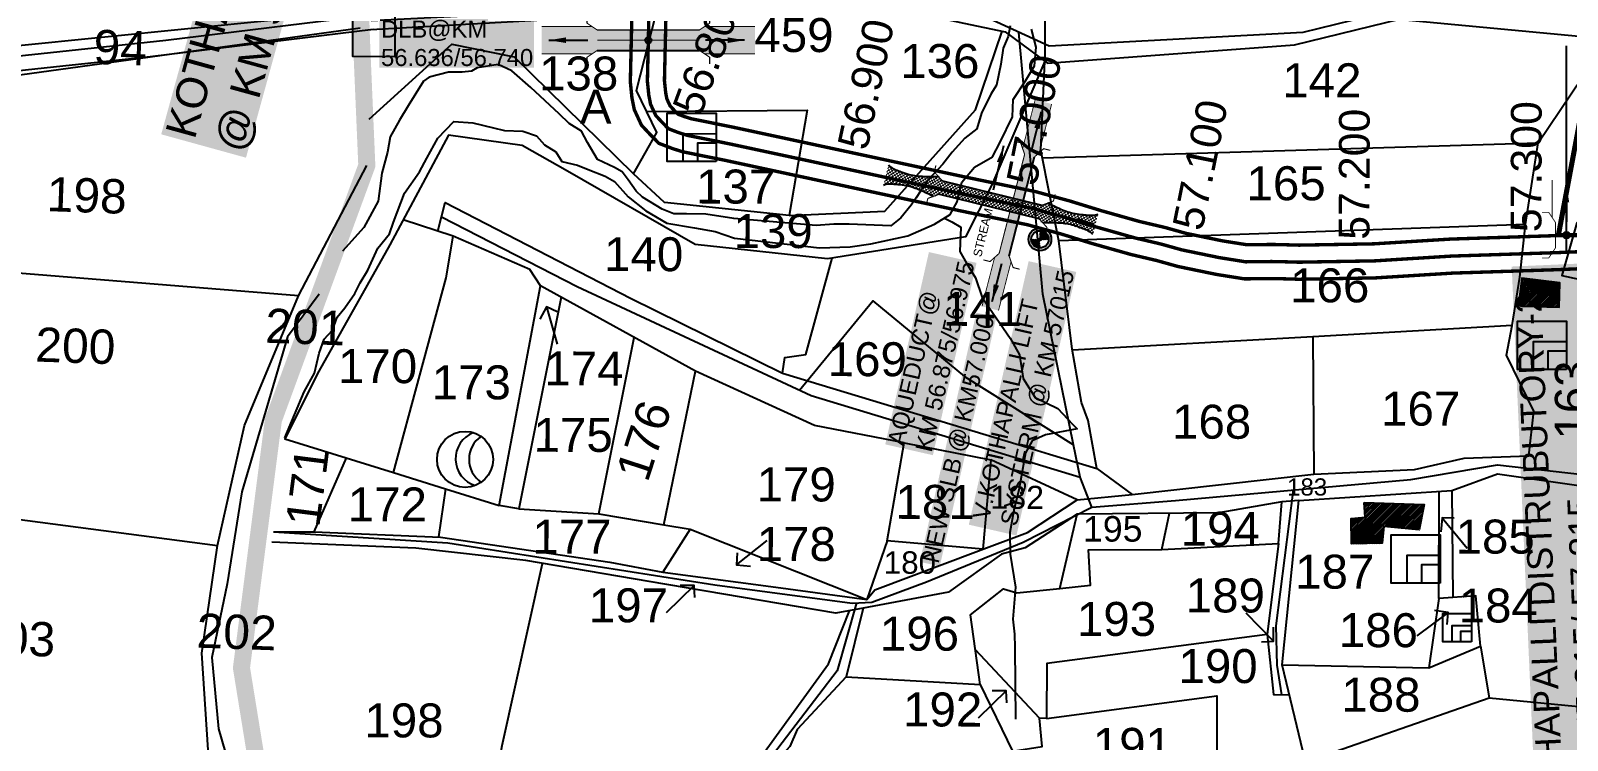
# Model space of a CAD drawing. Header units: inches. Extents: x 206739 to 240559, y 1587423 to 1599564.
# Drawn here: x 214031 to 214933, y 1589840 to 1590256 of the extents above; entities that cross this region are included whole.
import ezdxf
from ezdxf.enums import TextEntityAlignment as Align

# ---------------------------------------------------------------- set-up
doc = ezdxf.new("R2010")
doc.units = ezdxf.units.IN
doc.header["$MEASUREMENT"] = 0
for name, pattern in [('ACAD_ISO02W100', [15, 12, -3]), ('DASHED2', [0.375, 0.25, -0.125]), ('HIDDEN2', [0.1875, 0.125, -0.0625])]:
    doc.linetypes.add(name, pattern=pattern)
for name, color, linetype in [('BOUNDRY STONES', 240, 'Continuous'), ('CANAL1', 7, 'Continuous'), ('CSMark', 72, 'Continuous'), ('PLOT', 7, 'Continuous'), ('PLOT NO', 7, 'Continuous'), ('PLOTS', 7, 'Continuous'), ('PLOTS NO', 7, 'Continuous'), ('ROADS', 1, 'Continuous'), ('STREAM', 4, 'Continuous'), ('STREAMS', 4, 'Continuous'), ('STRUCTURE', 5, 'Continuous'), ('text1', 7, 'Continuous'), ('text2', 7, 'Continuous'), ('VILLAGE', 7, 'Continuous'), ('VILLAGE BOUNDRY', 5, 'Continuous'), ('wells', 7, 'Continuous')]:
    doc.layers.add(name, color=color, linetype=linetype)
doc.styles.get("Standard").update_dxf_attribs({"font": 'arial.ttf'})
doc.dimstyles.get("Standard").update_dxf_attribs({"dimtxt": 0.18, "dimasz": 0.18, "dimexe": 0.18, "dimexo": 0.0625, "dimgap": 0.09, "dimtad": 0, "dimtih": 1, "dimtoh": 1, "dimdec": 4, "dimzin": 0, "dimdsep": 46, "dimtxsty": 'Standard', "dimcen": 0.09, "dimadec": 0, "dimazin": 0, "dimtfac": 1, "dimtdec": 4, "dimtofl": 0, "dimtmove": 0, "dimatfit": 3, "dimfxl": 1, "dimtolj": 1, "dimtzin": 0, "dimarcsym": 0})
pattern_1 = [(44.9113504, (200848.9613, 1586077.4245), (-0.660761946, 0.662809814), [])]

# ---------------------------------------------------------------- blocks, each defined once
blk = doc.blocks.new('gfgfdgfdgdfg')
at = {"layer": 'PLOTS NO', "color": 0}
for points in [[(19741.3, 7371.2), (19732, 7370.5), (19732.1, 7359.5)], [(19732, 7370.5), (19753.7, 7348.9)]]:
    blk.add_lwpolyline(points, dxfattribs=at)
blk = doc.blocks.new('PUMP')
at = {"layer": 'text2', "linetype": 'Continuous'}
h = blk.add_hatch(color=5, dxfattribs=at)
h.dxf.hatch_style = 1
edge = h.paths.add_edge_path(flags=17)
edge.add_arc((0, 0), 10.1, 0, 360)
edge = h.paths.add_edge_path()
edge.add_arc((0, 0), 13.4, 0, 360)
h = blk.add_hatch(dxfattribs=at)
h.set_pattern_fill('ANSI37', color=1, scale=10)
h.set_pattern_definition([(45, (-205292.2248, -1596949.1993), (-0.8838834765, 0.8838834765), []), (135, (-205292.2248, -1596949.1993), (-0.8838834765, -0.8838834765), [])])
h.paths.add_polyline_path([(0, 10.1), (0, 0), (10.1, 0, 0.414214)])
h.paths.add_polyline_path([(0, 0), (-10.1, 0, 0.414214), (0, -10.1)])
at = {"layer": 'text2', "color": 5, "linetype": 'Continuous'}
for radius in [13.4, 10.1]:
    blk.add_circle((0, 0), radius, dxfattribs=at)
at = {"layer": 'text2', "linetype": 'Continuous'}
blk.add_circle((0, 0), 1.3, dxfattribs=at)
blk = doc.blocks.new('AQUEDUCT')
at = {"layer": 'STRUCTURE'}
h = blk.add_hatch(dxfattribs=at)
h.set_pattern_fill('DASH', color=256, scale=8, angle=-90, style=0)
h.set_pattern_definition([(270, (-1706662.7411, 769762.6106), (1, -1), [1, -1])])
edge = h.paths.add_edge_path()
edge.add_spline(control_points=[(6.52, -63.09), (6.21, -62.64), (5.22, -61.19), (4.64, -58.3), (4.1, -54.41), (3.28, -48.8), (4.1, -41.39), (5.37, -35.78), (6, -33)], knot_values=[0, 0, 0, 0, 1.613557, 5.24513, 8.624976, 13.470124, 22.190216, 30.746377, 30.746377, 30.746377, 30.746377], degree=3, periodic=0)
edge.add_line((6, -33), (4, -30))
edge.add_line((4, -30), (4, 30))
edge.add_line((4, 30), (6, 33))
edge.add_spline(control_points=[(6, 33), (5.29, 35.76), (3.86, 41.33), (2.83, 48.71), (3.49, 54.35), (3.92, 58.25), (4.42, 61.16), (5.37, 62.64), (5.66, 63.09)], knot_values=[0, 0, 0, 0, 8.556161, 17.276253, 22.121402, 25.501247, 29.13282, 30.746377, 30.746377, 30.746377, 30.746377], degree=3, periodic=0)
edge.add_line((5.66, 63.09), (-6.52, 63.09))
edge.add_spline(control_points=[(-6.52, 63.09), (-6.21, 62.64), (-5.22, 61.19), (-4.64, 58.3), (-4.1, 54.41), (-3.28, 48.8), (-4.1, 41.39), (-5.37, 35.78), (-6, 33)], knot_values=[0, 0, 0, 0, 1.613557, 5.24513, 8.624976, 13.470124, 22.190216, 30.746377, 30.746377, 30.746377, 30.746377], degree=3, periodic=0)
edge.add_line((-6, 33), (-4, 30))
edge.add_line((-4, 30), (-4, -30))
edge.add_line((-4, -30), (-6, -33))
edge.add_spline(control_points=[(-6, -33), (-5.29, -35.76), (-3.86, -41.33), (-2.83, -48.71), (-3.49, -54.35), (-3.92, -58.25), (-4.42, -61.16), (-5.37, -62.64), (-5.66, -63.09)], knot_values=[0, 0, 0, 0, 8.556161, 17.276253, 22.121402, 25.501247, 29.13282, 30.746377, 30.746377, 30.746377, 30.746377], degree=3, periodic=0)
edge.add_line((-5.66, -63.09), (6.52, -63.09))
blk.add_circle((0, 0), 0.938)
at = {"layer": 'STRUCTURE', "const_width": 0.628}
for points in [[(-12, 36), (-8, 36), (-4, 30), (-4, -30), (-8, -36), (-12, -36)], [(12, 36), (8, 36), (4, 30), (4, -30), (8, -36), (12, -36)]]:
    blk.add_lwpolyline(points, dxfattribs=at)
at = {"layer": 'STRUCTURE', "color": 3}
for points in [[(-4, 30), (-4, -30)], [(-4, 30), (-4, -30)], [(4, 30), (4, -30)]]:
    blk.add_lwpolyline(points, dxfattribs=at)
at = {"layer": 'STRUCTURE'}
for points in [[(-6.52, 63.09), (-5.66, 61.72), (-4.66, 58.23), (-4.16, 54.89), (-3.61, 50.07), (-4.27, 41.38), (-6, 33)], [(5.66, 63.09), (4.85, 61.7), (3.95, 58.18), (3.54, 54.83), (3.13, 50), (4.03, 41.33), (6, 33)], [(-5.66, -63.09), (-4.85, -61.7), (-3.95, -58.18), (-3.54, -54.83), (-3.13, -50), (-4.03, -41.33), (-6, -33)], [(6.52, -63.09), (5.66, -61.72), (4.66, -58.23), (4.16, -54.89), (3.61, -50.07), (4.27, -41.38), (6, -33)]]:
    blk.add_spline(points, degree=3, dxfattribs=at)
at = {"layer": 'STRUCTURE', "color": 0}
blk.add_text('STREAM', height=5, dxfattribs=at).set_placement((-19.74, -0.14), align=Align.MIDDLE_CENTER)
for points in [[(32.5, 0.13), (5.82, 0)], [(0.41, -62.01), (0.1, -38.15)]]:
    blk.add_leader(points, dimstyle='Standard', override={"dimasz": 10, "dimgap": 0.09, "dimtad": 0}, dxfattribs=at)
blk = doc.blocks.new('SLB')
at = {"layer": 'STRUCTURE'}
h = blk.add_hatch(dxfattribs=at)
h.set_pattern_fill('DOTS', color=6, scale=20, angle=320.37225, style=0)
h.set_pattern_definition([(320.372247934, (-159.4327, -72.9564), (1.2786241598, 0.5641323054), [0, -1.25])])
h.paths.add_polyline_path([(769699.52, 1706871.07), (769699.52, 1706861.07), (769729.11, 1706861.07), (769732.11, 1706863.07), (769792.11, 1706863.07), (769795.11, 1706861.07), (769824.69, 1706861.07), (769824.69, 1706871.07), (769795.11, 1706871.07), (769792.11, 1706869.07), (769732.11, 1706869.07), (769729.11, 1706871.07)])
at = {"layer": 'STRUCTURE', "color": 6, "linetype": 'ACAD_ISO02W100', "ltscale": 0.5, "const_width": 0.5}
for points in [[(769699.52, 1706871.07), (769729.11, 1706871.07)], [(769795.11, 1706871.07), (769824.69, 1706871.07)], [(769699.52, 1706861.07), (769729.11, 1706861.07)], [(769795.11, 1706861.07), (769824.69, 1706861.07)]]:
    blk.add_lwpolyline(points, dxfattribs=at)
at = {"layer": 'STRUCTURE', "color": 6, "const_width": 0.628}
for points in [[(769726.11, 1706877.07), (769726.11, 1706873.07), (769732.11, 1706869.07), (769792.11, 1706869.07), (769798.11, 1706873.07), (769798.11, 1706877.07)], [(769726.11, 1706855.07), (769726.11, 1706859.07), (769732.11, 1706863.07), (769792.11, 1706863.07), (769798.11, 1706859.07), (769798.11, 1706855.07)]]:
    blk.add_lwpolyline(points, dxfattribs=at)
at = {"layer": 'STRUCTURE', "color": 6}
blk.add_lwpolyline([(769732.11, 1706863.07), (769792.11, 1706863.07)], dxfattribs=at)
blk.add_lwpolyline([(769732.11, 1706863.07), (769792.11, 1706863.07)], dxfattribs=at)
at = {"layer": 'STRUCTURE', "color": 0}
blk.add_circle((769762.11, 1706866.07), 1.24, dxfattribs=at)
for points in [[(769703.75, 1706866.05), (769726.66, 1706866.05)], [(769818.63, 1706865.84), (769795.72, 1706865.84)]]:
    blk.add_leader(points, dimstyle='Standard', override={"dimasz": 10, "dimgap": 0.09, "dimtad": 0}, dxfattribs=at)
blk = doc.blocks.new('OT')
at = {"layer": 'STRUCTURE', "color": 190}
for points, const_width in [([(769775.16, 1706601.82), (769775.16, 1706597.82), (769769.16, 1706593.82), (769761.77, 1706593.82), (769754.37, 1706593.82), (769748.37, 1706597.82), (769748.37, 1706601.82)], 0.5), ([(769751.37, 1706595.82), (769729.41, 1706595.82)], 0.5), ([(769761.77, 1706593.82), (769761.77, 1706581.02)], 2.5), ([(769748.37, 1706573.02), (769748.37, 1706577.02), (769754.37, 1706581.02), (769761.77, 1706581.02), (769761.77, 1706581.02), (769761.77, 1706581.02), (769769.16, 1706581.02), (769775.16, 1706577.02), (769775.16, 1706573.02)], 0.5), ([(769751.37, 1706579.02), (769729.41, 1706579.02)], 0.5)]:
    blk.add_lwpolyline(points, dxfattribs=dict(at, const_width=const_width))
at = {"layer": 'STRUCTURE', "color": 0}
blk.add_circle((769761.77, 1706587.42), 1.87, dxfattribs=at)
blk.add_leader([(769732.58, 1706587.42), (769753.84, 1706587.42)], dimstyle='Standard', override={"dimasz": 10, "dimgap": 0.09, "dimtad": 0}, dxfattribs=at)
blk = doc.blocks.new('DLB')
at = {"layer": 'STRUCTURE'}
h = blk.add_hatch(dxfattribs=at)
h.set_pattern_fill('DOTS', color=6, scale=20, angle=320.37224793, style=0)
h.paths.add_polyline_path([(769699.52, 1706950.03), (769699.52, 1706934.03), (769729.11, 1706934.03), (769732.11, 1706936.03), (769792.11, 1706936.03), (769795.11, 1706934.03), (769824.69, 1706934.03), (769824.69, 1706950.03), (769795.11, 1706950.03), (769792.11, 1706948.03), (769732.11, 1706948.03), (769729.11, 1706950.03)])
at = {"layer": 'STRUCTURE', "color": 6, "const_width": 0.628}
for points in [[(769726.11, 1706956.03), (769726.11, 1706952.03), (769732.11, 1706948.03), (769792.11, 1706948.03), (769798.11, 1706952.03), (769798.11, 1706956.03)], [(769732.11, 1706942.03), (769792.11, 1706942.03)], [(769726.11, 1706928.03), (769726.11, 1706932.03), (769732.11, 1706936.03), (769792.11, 1706936.03), (769798.11, 1706932.03), (769798.11, 1706928.03)]]:
    blk.add_lwpolyline(points, dxfattribs=at)
at = {"layer": 'STRUCTURE', "color": 6, "linetype": 'ACAD_ISO02W100', "ltscale": 0.5, "const_width": 0.5}
for points in [[(769699.52, 1706950.03), (769729.11, 1706950.03)], [(769795.11, 1706950.03), (769824.69, 1706950.03)], [(769699.52, 1706934.03), (769729.11, 1706934.03)], [(769795.11, 1706934.03), (769824.69, 1706934.03)]]:
    blk.add_lwpolyline(points, dxfattribs=at)
at = {"layer": 'STRUCTURE', "color": 6}
blk.add_lwpolyline([(769732.11, 1706936.03), (769792.11, 1706936.03)], dxfattribs=at)
blk.add_lwpolyline([(769732.11, 1706936.03), (769792.11, 1706936.03)], dxfattribs=at)
at = {"layer": 'STRUCTURE', "color": 0}
blk.add_circle((769762.11, 1706942.03), 1.8, dxfattribs=at)
for points in [[(769703.75, 1706942.03), (769726.66, 1706942.03)], [(769818.63, 1706942.03), (769795.72, 1706942.03)]]:
    blk.add_leader(points, dimstyle='Standard', override={"dimasz": 10, "dimgap": 0.09, "dimtad": 0}, dxfattribs=at)

msp = doc.modelspace()

# ---------------------------------------------------------------- hatches: boundary and pattern name
at = {"layer": 'VILLAGE'}
h = msp.add_hatch(dxfattribs=at)
h.set_pattern_fill('ANSI31', color=30, scale=7.487261, angle=-0.08864958)
h.set_pattern_definition(pattern_1)
h.paths.add_polyline_path([(214905.85013, 1590094.75055), (214927.82225, 1590094.2019), (214928.1781, 1590108.45294), (214905.92137, 1590111.23454), (214903.93823, 1590095.3666)])
h = msp.add_hatch(dxfattribs=at)
h.set_pattern_fill('ANSI31', color=30, scale=7.487261, angle=-0.08864958)
h.set_pattern_definition(pattern_1)
h.paths.add_polyline_path([(214813.34407, 1589979.65533), (214848.48752, 1589978.46792), (214845.56079, 1589963.55229), (214824.87533, 1589965.58523), (214823.89822, 1589955.64304), (214805.95041, 1589955.27654), (214805.64395, 1589970.28385), (214813.87195, 1589970.93793)])

# ---------------------------------------------------------------- linework, layer by layer
at = {"layer": 'BOUNDRY STONES'}
msp.add_lwpolyline([(214219.78913, 1590266.3421), (214244.4053, 1590266.30401), (214244.36643, 1590241.18639), (214219.75027, 1590241.22448)], close=True, dxfattribs=at)
at = {"layer": 'CANAL1', "color": 200, "linetype": 'ByBlock', "ltscale": 40, "const_width": 3, "elevation": 90.988}
msp.add_lwpolyline([(214927.15415, 1590135.6586), (214953.64634, 1590276.95029, 0.068563642), (214953.79172, 1590279.94946), (214943.02507, 1590401.31904), (214936.02824, 1590512.26877), (214930.78013, 1590564.74986, -0.178870237), (214935.83862, 1590584.20878), (215006.40825, 1590685.53954, -0.137603566), (215018.50027, 1590695.49883), (215080.81861, 1590722.99222), (215133.77938, 1590755.35713), (215154.72055, 1590772.49082), (215204.07028, 1590828.89051, -0.222192202), (215226.55021, 1590838.78647), (215394.53309, 1590834.99025), (215498.60251, 1590824.98358), (215648.77865, 1590819.26258)], format="xyb", dxfattribs=at)
at = {"layer": 'CANAL1', "color": 1, "ltscale": 4, "const_width": 2}
for points in [[(214383.63762, 1590272.0549), (214383.24752, 1590253.8518), (214382.60101, 1590226.38825), (214383.55019, 1590217.09212), (214384.90615, 1590210.16065), (214389.13004, 1590201.01858), (214393.74381, 1590196.06664), (214399.34056, 1590190.3532), (214407.66625, 1590187.16511), (214413.38737, 1590185.37305), (214438.42234, 1590180.31982), (214575.06691, 1590150.99049), (214615.81428, 1590142.53627), (214635.14146, 1590137.24337), (214653.07165, 1590131.71104), (214676.38445, 1590125.1279), (214691.3968, 1590121.601), (214703.95706, 1590118.08858), (214726.51271, 1590113.42893), (214743.02382, 1590110.80836), (214758.90103, 1590110.9823), (214763.24965, 1590110.92686), (214774.93518, 1590110.58644), (214819.85638, 1590111.37544), (214865.04937, 1590114.17715), (214926.4522, 1590116.19093), (214963.58215, 1590117.76141)], [(214403.64238, 1590272.0631), (214403.24248, 1590253.4022), (214402.62499, 1590227.17175), (214403.35381, 1590220.03388), (214404.07185, 1590216.36335), (214405.94396, 1590212.31142), (214408.20619, 1590209.88336), (214410.57144, 1590207.4688), (214414.23775, 1590206.06489), (214418.36863, 1590204.77095), (214442.49966, 1590199.90018), (214579.19709, 1590170.55951), (214620.49172, 1590161.99173), (214640.73254, 1590156.44863), (214658.73835, 1590150.89296), (214681.39155, 1590144.4961), (214696.3792, 1590140.975), (214708.67894, 1590137.53542), (214730.10529, 1590133.10907), (214744.49218, 1590130.82564), (214758.91897, 1590130.9837), (214763.66835, 1590130.92314), (214775.05082, 1590130.59156), (214819.06162, 1590131.36456), (214864.10263, 1590134.15685), (214925.7018, 1590136.17707), (214962.76185, 1590137.74459)]]:
    msp.add_lwpolyline(points, dxfattribs=at)
at = {"layer": 'CANAL1', "color": 1, "linetype": 'HIDDEN2', "ltscale": 50, "const_width": 2}
msp.add_lwpolyline([(214393.64, 1590272.059), (214393.245, 1590253.627), (214392.613, 1590226.78), (214393.452, 1590218.563), (214394.489, 1590213.262), (214397.537, 1590206.665), (214400.975, 1590202.975), (214404.956, 1590198.911), (214410.952, 1590196.615), (214415.878, 1590195.072), (214440.461, 1590190.11), (214577.132, 1590160.775), (214609.45398, 1590154.06886), (214618.153, 1590152.264), (214637.937, 1590146.846), (214655.905, 1590141.302), (214678.888, 1590134.812), (214693.888, 1590131.288), (214706.318, 1590127.812), (214728.309, 1590123.269), (214743.758, 1590120.817), (214758.91, 1590120.983), (214763.459, 1590120.925), (214774.993, 1590120.589), (214819.459, 1590121.37), (214864.576, 1590124.167), (214926.077, 1590126.184), (214963.172, 1590127.753)], dxfattribs=at)
at = {"layer": 'PLOT'}
for points in [[(214224.24582, 1590267.71065), (214021.61409, 1590247.34541), (213960.23481, 1590242.2595), (213804.4152, 1590221.46115), (213740.18062, 1590210.77721), (213605.29497, 1590240.89444), (213527.84159, 1590254.59732), (213250.20913, 1590305.63316), (213155.57638, 1590331.47079), (212963.46861, 1590354.17555)], [(213177.37976, 1590299.88334), (213210.75214, 1590296.18756), (213363.67448, 1590269.33007), (213593.24787, 1590222.50911), (213674.51149, 1590202.44882), (213724.79104, 1590187.29499), (213812.10358, 1590203.41954), (213977.28869, 1590224.01173), (214224.00301, 1590258.19129)], [(214153.65378, 1589612.20873), (214164.73778, 1589725.31357), (214136.29021, 1589813.42787), (214131.1523, 1589891.22242), (214140.39138, 1589954.29472), (214156.22451, 1590024.77737), (214187.80431, 1590100.79084), (214227.94309, 1590177.31873)], [(214187.80431, 1590100.79084), (213969.67579, 1590118.43645)], [(213946.78015, 1589979.74406), (214140.39138, 1589954.29472)]]:
    msp.add_lwpolyline(points, dxfattribs=at)
at = {"layer": 'PLOTS'}
for points in [[(214230.29818, 1590257.16152), (214404.2632, 1590266.8681), (214543.09899, 1590268.53698), (214578.29376, 1590260.94291), (214602.62915, 1590255.69199), (214627.50446, 1590237.41016), (214772.43161, 1590248.05927), (214879.65656, 1590274.51736), (214984.94637, 1590300.49795), (215084.61283, 1590327.43929), (215232.98276, 1590369.20257), (215342.02294, 1590399.89527), (215388.64381, 1590413.01814), (215488.04168, 1590443.67058), (215649.82109, 1590486.88511), (215687.42858, 1590494.17355), (215926.00832, 1590555.79996), (216086.24798, 1590600.96436), (216171.7513, 1590627.11167)], [(214229.29676, 1590204.58675), (214277.83326, 1590248.53876), (214314.43853, 1590241.03562), (214384.37255, 1590172.41948), (214398.24795, 1590196.65238), (214386.15137, 1590221.35093), (214397.84062, 1590266.50974), (214403.90259, 1590280.29234)], [(214625.79505, 1590262.32162), (214625.83652, 1590238.63599), (214594.87115, 1590165.99586), (214579.31392, 1590135.50346), (214498.29325, 1590122.53774), (214420.70278, 1590130.93278), (214345.65004, 1590173.92876), (214319.06731, 1590189.15739), (214275.85181, 1590195.04691), (214241.36116, 1590130.81201), (214199.80106, 1590056.54937), (214179.85246, 1590016.98818), (214243.66607, 1589997.10878), (214274.47241, 1590111.42798), (214278.66488, 1590135.92821), (214249.18424, 1590145.38162)], [(214475.91956, 1590147.99266), (214531.913, 1590150.45912), (214585.22715, 1590209.94877), (214600.79725, 1590256.08727)], [(214908.05843, 1590142.68366), (214915.33578, 1590190.69503), (214941.24325, 1590229.04632), (214939.32738, 1590253.02857), (214833.19446, 1590263.05269)], [(214471.91685, 1590055.54011), (214516.46597, 1590042.00984), (214610.79582, 1590013.36036), (214628.66618, 1590007.93285), (214656.31617, 1589999.53511), (214651.34152, 1590027.78932), (214647.32375, 1590038.32692), (214641.98918, 1590069.53608), (214634.01331, 1590133.09529), (214623.59631, 1590186.29392), (214625.83652, 1590238.63599)], [(214392.19966, 1590209.00166), (214486.44684, 1590209.88883), (214475.91956, 1590147.99266), (214402.69751, 1590155.55246), (214384.37255, 1590172.41948)], [(214624.4533, 1590181.91736), (214915.33578, 1590190.69503)], [(215078.78137, 1590168.28325), (215036.08196, 1590175.11548), (214991.48629, 1590166.61738), (214952.54175, 1590159.19615), (214938.20977, 1590143.76112), (214929.40677, 1590112.79563), (214985.46854, 1590100.6483), (214991.48629, 1590166.61738)], [(214269.59685, 1590138.83601), (214274.01717, 1590155.70555), (214382.65297, 1590099.54832), (214471.91685, 1590055.54011), (214473.26758, 1590064.62163), (214485.56733, 1590066.33915), (214501.11165, 1590122.98877)], [(214900.21778, 1590083.3741), (214904.66536, 1590111.84851), (214908.05843, 1590142.68366), (214634.01331, 1590133.09529)], [(214543.33006, 1590014.50043), (214490.78807, 1590024.73998), (214420.78507, 1590056.67494), (214329.92805, 1590106.76952), (214323.70706, 1590116.36696), (214278.66488, 1590135.92821)], [(214274.20467, 1589987.5953), (214305.58296, 1589977.82025), (214329.92805, 1590106.76952)], [(214341.92307, 1590100.15599), (214317.16275, 1589975.88562), (214305.58296, 1589977.82025)], [(214656.31617, 1589999.53511), (214677.06963, 1589984.26773), (214783.83339, 1589996.17865), (214842.92727, 1589998.96617), (214871.99025, 1590005.6006), (214909.91115, 1590007.04132), (214912.92111, 1590033.19234), (214896.76562, 1590065.98945), (214900.21778, 1590083.3741), (214783.27391, 1590076.82879), (214642.09329, 1590068.92695)], [(214317.16275, 1589975.88562), (214364.16724, 1589972.93662), (214384.94467, 1590076.43576)], [(214783.27391, 1590076.82879), (214783.83339, 1589996.17865)], [(214364.16724, 1589972.93662), (214402.33669, 1589966.51675), (214420.78507, 1590056.67494)], [(214533.43653, 1589957.0843), (214543.33006, 1590014.50043), (214594.16121, 1590004.59429)], [(214197.01903, 1589962.39638), (214215.98922, 1590005.73075)], [(214644.79028, 1589981.06152), (214594.16121, 1590004.59429), (214589.56186, 1589952.16108), (214533.43653, 1589957.0843), (214521.37264, 1589922.75299)], [(214243.66607, 1589997.10878), (214274.20467, 1589987.5953), (214270.02293, 1589959.36414)], [(214983.97986, 1589772.71461), (214795.90241, 1589773.08194), (214778.59678, 1589828.10577), (214765.09548, 1589884.40357), (214775.005, 1589980.66581), (214864.82683, 1589986.71696), (214891.52358, 1589996.43709), (214955.46701, 1589987.29288)], [(214173.10587, 1589962.29237), (214197.01903, 1589962.39638), (214271.27002, 1589959.17942), (214370.57365, 1589944.47005), (214401.75886, 1589938.69297), (214467.97965, 1589929.86825), (214521.37264, 1589922.75299), (214526.1918, 1589928.33691), (214587.01024, 1589951.2018), (214615.79438, 1589962.02328), (214644.79028, 1589981.06152), (214677.06963, 1589984.26773)], [(214857.08038, 1589923.18549), (214857.3457, 1589986.21297)], [(214864.82683, 1589986.71696), (214865.30103, 1589923.83171)], [(214775.005, 1589980.66581), (214764.98048, 1589979.99047), (214728.06296, 1589973.59598), (214644.91983, 1589972.7723), (214614.30056, 1589953.02231), (214600.39329, 1589949.25498), (214569.31711, 1589926.93097), (214519.26482, 1589917.57157), (214503.13639, 1589914.55568), (214393.56795, 1589933.19235), (214321.34544, 1589945.47679), (214256.69538, 1589952.75923), (214172.27924, 1589956.34788)], [(214694.48434, 1589952.0108), (214763.06528, 1589955.49154), (214764.98048, 1589979.99047)], [(214402.33669, 1589966.51675), (214417.64544, 1589963.94191), (214401.75886, 1589938.69297)], [(214509.22545, 1589877.36389), (214588.01016, 1589872.71986), (214582.20274, 1589913.59256), (214601.65209, 1589928.93816), (214609.41871, 1589926.59644), (214634.59833, 1589929.19775), (214644.91983, 1589972.7723)], [(214634.59833, 1589929.19775), (214652.76573, 1589931.07464), (214651.43692, 1589951.76676), (214694.48434, 1589952.0108), (214699.06412, 1589973.3087)], [(214417.64544, 1589963.94191), (214521.37264, 1589922.75299)], [(214763.06528, 1589955.49154), (214756.30115, 1589902.17702), (214626.97793, 1589885.13777), (214626.91135, 1589852.92201), (214622.71615, 1589852.93068), (214585.10645, 1589893.15621)], [(214203.70612, 1589749.36742), (214215.40222, 1589750.248), (214228.23983, 1589772.1269), (214263.56736, 1589774.19343), (214265.06685, 1589748.55941), (214287.93362, 1589746.73182), (214288.56315, 1589761.73066), (214295.24001, 1589765.65966), (214307.34168, 1589836.95583), (214331.11555, 1589943.81498)], [(214881.62327, 1589895.31725), (214878.84084, 1589924.89606), (214857.08038, 1589923.18549), (214851.24726, 1589882.57739)], [(214293.26775, 1589622.29898), (214443.24231, 1589667.46649), (214442.9038, 1589766.48365), (214448.15822, 1589815.0508), (214498.91146, 1589884.99655), (214511.20061, 1589916.06362)], [(214519.26482, 1589917.57157), (214509.22545, 1589877.36389), (214480.43101, 1589846.45606), (214476.18301, 1589836.43939), (214457.66969, 1589815.99693), (214457.48195, 1589800.24399), (214452.33806, 1589760.54106), (214454.84939, 1589694.45791), (214455.7606, 1589670.48031), (214443.24231, 1589667.46649)], [(214756.30115, 1589902.17702), (214760.06754, 1589866.84666), (214769.34545, 1589866.68201)], [(214765.09548, 1589884.40357), (214851.24726, 1589882.57739), (214881.62327, 1589895.31725), (214886.59352, 1589865.0062)], [(214588.01016, 1589872.71986), (214606.98974, 1589833.69452), (214624.24378, 1589836.3081), (214622.71615, 1589852.93068)], [(214457.48195, 1589800.24399), (214521.70307, 1589789.18601), (214622.48592, 1589791.49265), (214729.01884, 1589811.78582), (214778.80488, 1589827.4441), (214886.59352, 1589865.0062), (214949.33085, 1589858.94264)], [(214626.91135, 1589852.92201), (214726.74484, 1589866.20176), (214726.83068, 1589820.80291), (214622.06161, 1589806.30014), (214606.98974, 1589833.69452), (214615.83602, 1589791.34045)]]:
    msp.add_lwpolyline(points, dxfattribs=at)
at = {"layer": 'ROADS'}
for points in [[(216854.99704, 1590835.08253), (216815.0978, 1590817.61035), (216629.38255, 1590755.57772), (216412.72851, 1590702.50628), (216277.90701, 1590665.04702), (216058.87105, 1590599.86032), (216036.64506, 1590594.02458), (215854.70849, 1590546.25467), (215661.53734, 1590495.53496), (215472.17119, 1590445.81431), (215265.16571, 1590384.75494), (215081.4625, 1590330.56891), (214892.34534, 1590283.82743), (214777.32916, 1590255.40046), (214628.41989, 1590247.29118), (214593.01971, 1590263.5928), (214562.08171, 1590270.18671), (214420.62541, 1590271.86054), (214230.55822, 1590262.22463)], [(212351.71294, 1590440.79684), (212543.91489, 1590403.50303), (212645.09013, 1590388.09867), (212835.43192, 1590358.50569), (212975.45031, 1590345.05333), (213116.0522, 1590326.87174), (213173.30224, 1590317.22577), (213307.2723, 1590290.48412), (213540.89639, 1590248.41511), (213734.51276, 1590202.54087), (213923.15719, 1590230.95523), (214110.03861, 1590250.87914), (214240.82369, 1590266.95691)], [(212342.50279, 1590431.26364), (212534.70475, 1590393.96983), (212635.87999, 1590378.56547), (212826.22178, 1590348.97249), (212966.24017, 1590335.52013), (213106.84205, 1590317.33854), (213164.0921, 1590307.69257), (213298.06216, 1590280.95093), (213531.68625, 1590238.88191), (213725.30261, 1590193.00767), (213913.94705, 1590221.42203), (214100.82846, 1590241.34594), (214231.61355, 1590257.42371)], [(214653.39117, 1589976.86479), (214646.57358, 1589994.38235), (214642.71994, 1590013.32142), (214624.69925, 1590101.88568), (214610.7198, 1590255.44199)], [(214271.80701, 1590147.27078), (214351.44954, 1590106.31408), (214488.6926, 1590042.33331), (214646.57358, 1589994.38235)], [(214481.80457, 1590045.54442), (214524.96226, 1590097.88011), (214578.73669, 1590053.53599), (214642.71994, 1590013.32142)], [(214173.10587, 1589962.29237), (214275.48896, 1589955.92968), (214432.14364, 1589931.21916), (214512.78233, 1589920.47308), (214524.26026, 1589921.13824), (214556.37019, 1589933.09144), (214613.22668, 1589956.32847), (214653.39117, 1589976.86479), (214702.618, 1589980.77447), (214840.6821, 1589993.10912), (214891.60405, 1590001.63276), (214950.15478, 1589994.98674)], [(214771.65005, 1589986.94179), (214761.54244, 1589907.27412), (214762.0224, 1589884.05366), (214764.7065, 1589866.76433)], [(214515.3879, 1589920.62407), (214504.03666, 1589880.75625), (214450.20414, 1589810.36775), (214448.58329, 1589670.76122), (214446.70647, 1589657.98362), (214574.15631, 1589651.69651), (214644.25071, 1589637.73188), (214539.90203, 1589531.00246), (214371.37015, 1589397.67358)]]:
    msp.add_lwpolyline(points, dxfattribs=at)
at = {"layer": 'STREAM'}
msp.add_lwpolyline([(214200.02357, 1590101.8549), (214181.37919, 1590076.7007), (214154.61875, 1589985.85963), (214146.07738, 1589931.77908), (214137.07909, 1589888.53429), (214140.91296, 1589846.83856), (214151.33023, 1589810.96543), (214162.64036, 1589792.8171), (214166.01985, 1589762.18207), (214165.87083, 1589733.88898), (214171.98422, 1589709.95777), (214175.7484, 1589690.40674)], dxfattribs=at)
for points in [[(213897.75671, 1589917.32153), (213921.26954, 1589929.3254), (213931.7937, 1589961.43745), (213938.79662, 1589990.68039), (213944.03151, 1590018.27535), (213952.90374, 1590039.76141), (213952.70122, 1590058.57112), (213958.27439, 1590083.59034), (213957.57303, 1590112.67337), (213959.51244, 1590144.09213), (213961.90515, 1590176.05909), (213966.59677, 1590212.64693), (213980.65887, 1590278.78944), (213979.77665, 1590307.5279), (213986.3919, 1590320.17655), (213988.12668, 1590346.94608), (213983.30198, 1590362.67481), (213971.02174, 1590372.49146), (213973.68507, 1590401.99588), (213982.7156, 1590484.04486), (213981.49392, 1590528.01391), (213963.73384, 1590570.49794), (213940.52844, 1590594.63941), (213908.87534, 1590612.89693), (213905.37412, 1590671.69582), (213899.42487, 1590737.79227), (213925.3667, 1590792.48649), (213932.6403, 1590843.71054), (213940.38588, 1590888.74103), (213948.57967, 1590926.89243), (213973.9465, 1590996.72488), (213999.17809, 1591040.23394), (214023.77215, 1591090.22896), (214046.16376, 1591188.32298), (214058.90272, 1591232.26566), (214055.2871, 1591277.20693), (214060.59826, 1591318.39099), (214075.02438, 1591341.53518), (214101.57949, 1591357.65808), (214121.52315, 1591378.33927), (214127.41538, 1591407.44482), (214138.55258, 1591463.06204), (214139.79067, 1591498.73165), (214156.05998, 1591558.44465), (214160.2861, 1591570.5237), (214185.04974, 1591578.90136), (214203.92153, 1591582.04988), (214221.06958, 1591582.54142)], [(213900.48762, 1589912.62174), (213924.00045, 1589924.62561), (213934.52461, 1589956.73766), (213941.52753, 1589985.98059), (213946.76242, 1590013.57556), (213955.63466, 1590035.06162), (213955.43213, 1590053.87132), (213961.0053, 1590078.89055), (213960.30394, 1590107.97358), (213962.24335, 1590139.39233), (213964.63607, 1590171.3593), (213969.32768, 1590207.94713), (213983.38978, 1590274.08965), (213982.50756, 1590302.82811), (213989.12281, 1590315.47676), (213990.85759, 1590342.24629), (213986.03289, 1590357.97501), (213973.75265, 1590367.79167), (213976.41598, 1590397.29609), (213985.44651, 1590479.34507), (213984.22483, 1590523.31412), (213966.46475, 1590565.79815), (213943.25935, 1590589.93962), (213911.60625, 1590608.19714), (213908.10503, 1590666.99603), (213902.15578, 1590733.09248), (213928.09761, 1590787.7867), (213935.37121, 1590839.01075), (213943.11679, 1590884.04124), (213951.31058, 1590922.19263), (213976.67741, 1590992.02509), (214001.909, 1591035.53415), (214026.50306, 1591085.52917), (214048.89467, 1591183.62319), (214061.63363, 1591227.56587), (214058.01801, 1591272.50714), (214063.32917, 1591313.69119), (214077.7553, 1591336.83538), (214104.3104, 1591352.95829), (214124.25406, 1591373.63948), (214130.14629, 1591402.74503), (214141.28349, 1591458.36225), (214142.52158, 1591494.03186), (214158.79089, 1591553.74486), (214163.01701, 1591565.82391), (214187.78065, 1591574.20157), (214206.65244, 1591577.35009), (214223.80049, 1591577.84163)]]:
    msp.add_spline(points, degree=3, dxfattribs=at)
at = {"layer": 'STREAMS'}
for points in [[(214179.87427, 1590017.53187), (214191.23323, 1590044.50447), (214197.16601, 1590055.54834), (214200.01316, 1590067.11116), (214202.85514, 1590075.33231), (214207.75054, 1590080.72279), (214210.59173, 1590088.42987), (214214.97263, 1590093.82106), (214220.90142, 1590102.29457), (214223.99738, 1590108.45894), (214228.63862, 1590115.90612), (214234.3172, 1590128.74982), (214241.2748, 1590137.22165), (214243.60048, 1590144.15842), (214250.05689, 1590161.11361), (214258.8213, 1590173.69542), (214263.20618, 1590181.65715), (214269.67224, 1590193.34731), (214278.94677, 1590203.10083), (214290.26278, 1590202.31212), (214302.34708, 1590199.46592), (214308.77486, 1590197.91367), (214319.57659, 1590197.38288), (214327.54607, 1590194.80008), (214332.16743, 1590189.39488), (214338.84838, 1590185.27176), (214342.44054, 1590179.61112), (214351.69695, 1590177.54041), (214357.8658, 1590174.9604), (214367.8909, 1590171.08915), (214373.28748, 1590167.99617), (214381.24702, 1590158.98719), (214391.77967, 1590150.74534), (214404.11454, 1590143.52885), (214420.31406, 1590140.67628), (214432.39955, 1590138.60111), (214443.71079, 1590134.72795), (214493.68607, 1590128.9365), (214511.69178, 1590129.67984), (214523.78324, 1590131.4604), (214545.39582, 1590136.0539), (214561.09614, 1590142.96989), (214570.36431, 1590148.61063), (214574.49106, 1590156.05869), (214577.08105, 1590167.6219), (214584.55354, 1590176.34997), (214595.10864, 1590182.5028), (214599.75147, 1590190.97821), (214606.83877, 1590205.98486), (214607.36878, 1590216.00894), (214614.58769, 1590227.05083), (214619.74523, 1590235.78256), (214620.79131, 1590246.834), (214617.97819, 1590257.37742)], [(214605.57771, 1590259.23078), (214604.28203, 1590253.06354), (214601.44203, 1590246.12765), (214600.14175, 1590236.87587), (214597.55056, 1590224.54155), (214594.19846, 1590219.14868), (214588.78001, 1590208.10401), (214585.93643, 1590198.85462), (214578.98361, 1590193.46741), (214571.51192, 1590185.25333), (214566.09942, 1590178.06439), (214557.59756, 1590169.08079), (214552.94344, 1590162.287), (214550.36538, 1590158.43525), (214547.52936, 1590154.06982), (214541.345, 1590146.62495), (214535.422, 1590142.00726), (214510.98869, 1590142.81618), (214501.98643, 1590142.83011), (214491.69701, 1590142.07491), (214443.29619, 1590146.27051), (214426.83895, 1590148.86652), (214415.52174, 1590148.88403), (214408.06278, 1590148.89557), (214401.37984, 1590151.73342), (214389.81621, 1590158.69159), (214385.96372, 1590162.29625), (214381.34435, 1590168.98672), (214377.75061, 1590173.61914), (214373.38203, 1590176.19636), (214363.35813, 1590180.83881), (214357.45797, 1590190.87284), (214353.86741, 1590197.56164), (214346.67236, 1590201.94259), (214340.76544, 1590207.60682), (214324.26516, 1590223.11184), (214312.96325, 1590232.89719), (214304.99536, 1590236.50822), (214292.64675, 1590234.72798), (214289.29982, 1590232.67677), (214283.89767, 1590232.17105), (214275.92421, 1590232.18338), (214264.60242, 1590229.11628), (214261.25509, 1590226.80803), (214252.23073, 1590212.42727), (214247.07341, 1590203.95266), (214241.65694, 1590194.19317), (214240.09973, 1590185.19883), (214236.73707, 1590172.8657), (214234.65383, 1590156.41781), (214226.14219, 1590141.00803), (214213.73779, 1590126.98231)], [(214566.61291, 1590146.70285), (214571.33965, 1590144.19263), (214576.6222, 1590141.1253), (214576.04376, 1590126.94292), (214579.9288, 1590119.98427), (214585.20274, 1590111.35489), (214589.08089, 1590099.94669), (214605.46204, 1590076.00435), (214611.01242, 1590066.26213), (214613.21722, 1590052.35353), (214620.15676, 1590041.21867), (214633.50406, 1590034.80162), (214642.11626, 1590025.61092), (214644.89477, 1590022.82555), (214626.26939, 1590019.32581), (214618.47222, 1590015.72255), (214614.56549, 1590008.77596), (214610.63571, 1589986.81188), (214607.83612, 1589975.97017), (214605.31031, 1589962.06888), (214605.56868, 1589949.2757), (214608.59952, 1589929.80375), (214607.17938, 1589911.17302), (214608.00043, 1589902.27237), (214608.26672, 1589894.48507), (214608.74094, 1589852.35488)]]:
    msp.add_lwpolyline(points, dxfattribs=at)
at = {"layer": 'text2', "color": 3, "linetype": 'Continuous'}
msp.add_lwpolyline([(214932.02388, 1590126.43553), (214932.02388, 1590247.48189)], dxfattribs=at)
at = {"layer": 'text2'}
for p in [(214393.17973, 1590250.85452), (214594.0906, 1590157.25644), (214609.45398, 1590154.06886), (214623, 1590134, 122), (214932.02388, 1590126.43553)]:
    msp.add_point(p, dxfattribs=at)
at = {"layer": 'text2', "color": 3, "linetype": 'Continuous'}
for p in [(214411.11835, 1590196.56289), (214510.23567, 1590175.1336), (214706.95723, 1590127.67995), (214807.35219, 1590121.15736), (214908.29056, 1590125.60067)]:
    msp.add_point(p, dxfattribs=at)
at = {"layer": 'VILLAGE', "color": 30}
for points in [[(214905.85013, 1590094.75055), (214927.82225, 1590094.2019), (214928.1781, 1590108.45294), (214905.92137, 1590111.23454), (214903.93823, 1590095.3666), (214905.85013, 1590094.75055)], [(214813.34407, 1589979.65533), (214848.48752, 1589978.46792), (214845.56079, 1589963.55229), (214824.87533, 1589965.58523), (214823.89822, 1589955.64304), (214805.95041, 1589955.27654), (214805.64395, 1589970.28385), (214813.87195, 1589970.93793), (214813.34407, 1589979.65533)]]:
    msp.add_lwpolyline(points, dxfattribs=at)
at = {"layer": 'VILLAGE BOUNDRY', "linetype": 'DASHED2', "ltscale": 50}
for points in [[(214216.3095, 1591006.30109, 10, 10, 0), (214232.40678, 1590879.82352, 10, 10, 0), (214244.81952, 1590718.73757, 10, 10, 0), (214240.10382, 1590599.92457, 10, 10, 0), (214239.7706, 1590536.66659, 10, 10, 0), (214230.51979, 1590466.8949, 10, 10, 0), (214223.72586, 1590342.16348, 10, 10, 0), (214224.07733, 1590280.74258, 10, 10, 0), (214224.24582, 1590267.71065, 10, 10, 0), (214224.86234, 1590249.70082, 10, 10, 0), (214227.94309, 1590177.31873, 10, 10, 0), (214173.08967, 1590027.87192, 10, 10, 0), (214154.37528, 1589882.53841, 10, 10, 0), (214163.57982, 1589825.77253, 10, 10, 0), (214193.65206, 1589762.07944, 10, 10, 0), (214153.65378, 1589612.20873, 10, 10, 0), (214195.41422, 1589616.96215, 10, 10, 0), (214186.14237, 1589211.52634, 10, 10, 0)], [(214186.14237, 1589211.52634, 10, 10, 0), (214195.41422, 1589616.96215, 10, 10, 0), (214153.65378, 1589612.20873, 10, 10, 0), (214193.65206, 1589762.07944, 10, 10, 0), (214163.57982, 1589825.77253, 10, 10, 0), (214154.37528, 1589882.53841, 10, 10, 0), (214173.08967, 1590027.87192, 10, 10, 0), (214227.94309, 1590177.31873, 10, 10, 0), (214224.86234, 1590249.70082, 10, 10, 0), (214224.24582, 1590267.71065, 10, 10, 0), (214224.07733, 1590280.74258, 10, 10, 0), (214223.72586, 1590342.16348, 10, 10, 0), (214230.51979, 1590466.8949, 10, 10, 0), (214239.7706, 1590536.66659, 10, 10, 0), (214240.10382, 1590599.92457, 10, 10, 0), (214244.81952, 1590718.73757, 10, 10, 0), (214232.40678, 1590879.82352, 10, 10, 0), (214216.3095, 1591006.30109, 10, 10, 0)]]:
    msp.add_lwpolyline(points, format="xyseb", dxfattribs=at)
at = {"layer": 'wells'}
for points in [[(214432.99452, 1590179.65316), (214404.23309, 1590179.69766), (214404.277, 1590208.07287), (214433.03842, 1590208.02837)], [(214432.99452, 1590179.65316), (214404.23309, 1590179.69766), (214404.277, 1590208.07287), (214433.03842, 1590208.02837)], [(214432.99452, 1590179.65316), (214413.57452, 1590179.68321), (214413.5998, 1590196.0204), (214433.0198, 1590195.99035)], [(214432.99452, 1590179.65316), (214422.17828, 1590179.6699), (214422.19519, 1590190.60229), (214433.01143, 1590190.58555)], [(214932.0844, 1590057.65515), (214903.32297, 1590057.69965), (214903.36687, 1590086.07486), (214932.1283, 1590086.03036)], [(214932.0844, 1590057.65515), (214903.32297, 1590057.69965), (214903.36687, 1590086.07486), (214932.1283, 1590086.03036)], [(214932.0844, 1590057.65515), (214912.6644, 1590057.6852), (214912.68967, 1590074.02239), (214932.10967, 1590073.99234)], [(214932.0844, 1590057.65515), (214921.26815, 1590057.67189), (214921.28507, 1590068.60428), (214932.10131, 1590068.58754)], [(214857.95584, 1589932.27252), (214829.19441, 1589932.31702), (214829.23831, 1589960.69223), (214857.99974, 1589960.64773)], [(214857.95584, 1589932.27252), (214829.19441, 1589932.31702), (214829.23831, 1589960.69223), (214857.99974, 1589960.64773)], [(214857.95584, 1589932.27252), (214838.53584, 1589932.30257), (214838.56111, 1589948.63975), (214857.98111, 1589948.60971)], [(214857.95584, 1589932.27252), (214847.13959, 1589932.28925), (214847.15651, 1589943.22164), (214857.97275, 1589943.20491)], [(214876.29626, 1589897.74435), (214859.44668, 1589897.77042), (214859.4724, 1589914.39375), (214876.32198, 1589914.36768)], [(214876.29626, 1589897.74435), (214859.44668, 1589897.77042), (214859.4724, 1589914.39375), (214876.32198, 1589914.36768)], [(214876.29626, 1589897.74435), (214864.91926, 1589897.76196), (214864.93407, 1589907.33293), (214876.31107, 1589907.31533)], [(214876.29626, 1589897.74435), (214869.95968, 1589897.75416), (214869.96959, 1589904.15879), (214876.30617, 1589904.14898)]]:
    msp.add_lwpolyline(points, close=True, dxfattribs=at)
msp.add_circle((214285.60358, 1590004.86784), 16.46289, dxfattribs=at)
for centre, start, end in [((214296.47441, 1590005.20715), 111.07611478, 252.49941392), ((214304.42688, 1590004.91114), 124.99998702, 235.26360326)]:
    msp.add_arc(centre, 16.46289, start, end, dxfattribs=at)

# ---------------------------------------------------------------- block references
at = {"rotation": 76.30324212628756}
msp.add_blockref('AQUEDUCT', (214594.0906, 1590157.25644), dxfattribs=at)
at = {"layer": 'STRUCTURE', "color": 0}
msp.add_blockref('DLB', (-555368.92584, -116691.17453), dxfattribs=at)
for name, p, rotation in [('SLB', (1675816.8925, 419343.10605), 75.57051849472369), ('OT', (-1491755.73288, 2359675.71797), 270.0074696477228)]:
    msp.add_blockref(name, p, dxfattribs=dict(at, rotation=rotation))
at = {"layer": 'text1'}
for p, xscale, yscale, zscale, rotation in [((198745.90667, 1592492.64521), 0.7487261496026493, 0.7487261496026493, 0.7487261496026493, 330.7711758898058), ((199604.98236, 1585966.58317), 0.748726149602649, 0.748726149602649, 0.748726149602649, 354.2253098760687), ((218161.49526, 1574616.33861), 0.7487261496026494, 0.7487261496026494, 0.7487261496026494, 83.14820722332894), ((209176.99216, 1604804.69084), 0.7487261496026493, 0.7487261496026493, 0.7487261496026493, 268.9355101492605), ((229633.84956, 1595141.18208), 0.7487261496026493, 0.7487261496026493, 0.7487261496026493, 178.9355101492604), ((211708.68444, 1605367.22708), 0.7487261496026493, 0.7487261496026493, 0.7487261496026493, 261.0541016406772), ((209360.13169, 1604742.83669), 0.7487261496026493, 0.7487261496026493, 0.7487261496026493, 268.9355101492605)]:
    msp.add_blockref('gfgfdgfdgdfg', p, dxfattribs=dict(at, xscale=xscale, yscale=yscale, zscale=zscale, rotation=rotation))
at = {"layer": 'text2', "color": 3, "linetype": 'Continuous', "xscale": 0.5, "yscale": 0.5, "zscale": 0.5}
msp.add_blockref('PUMP', (214623, 1590134, 122), dxfattribs=at)

# ---------------------------------------------------------------- texts
at = {"layer": 'CSMark', "color": 1}
for s, rotation, p in [('56.800', 69.74759655, (214415.31357, 1590208.43603)), ('56.900', 77.88586135, (214512.75429, 1590187.47998)), ('57.000', 78.61144082, (214611.942, 1590166.42078)), ('57.100', 78.61144082, (214709.44524, 1590140.03186)), ('57.200', 89.86768451, (214807.38129, 1590133.75732)), ('57.300', 89.86768451, (214908.31966, 1590138.20064))]:
    msp.add_text(s, height=18, rotation=rotation, dxfattribs=at).set_placement(p, align=Align.MIDDLE_LEFT)
at = {"layer": 'PLOT NO'}
for s, p in [('94', (214083.26646, 1590246.52553)), ('198', (214063.60131, 1590159.82231)), ('201', (214191.87782, 1590082.61456)), ('200', (214056.92793, 1590071.55773)), ('202', (214151.59687, 1589903.68187)), ('203', (214021.63092, 1589899.91249))]:
    msp.add_text(s, height=20.139367, rotation=358.01206193, dxfattribs=at).set_placement(p, align=Align.MIDDLE_CENTER)
at = {"layer": 'PLOTS NO'}
for s, height, rotation, p in [('459', 19.931761, 359.91135042, (214455.41035, 1590243.95143)), ('136', 19.931761, 359.91135042, (214541.01383, 1590228.71489)), ('138', 19.931761, 359.91135042, (214329.06593, 1590221.39068)), ('142', 19.931761, 359.91135042, (214765.26088, 1590217.4243)), ('A', 19.93176, 359.91135042, (214353.02924, 1590201.89665)), ('137', 19.931761, 359.91135042, (214421.18118, 1590155.03879)), ('165', 19.931761, 359.91135042, (214744.25598, 1590156.98691)), ('139', 19.931761, 359.91135042, (214443.19034, 1590128.94527)), ('140', 19.931761, 359.91135042, (214367.20181, 1590115.34854)), ('166', 19.931761, 359.91135042, (214769.88201, 1590097.07792)), ('141', 19.931761, 359.91135042, (214566.09527, 1590083.26434)), ('170', 19.931761, 359.91135042, (214211.01865, 1590049.64344)), ('174', 19.931761, 359.91135042, (214332.16201, 1590048.28236)), ('169', 19.931761, 359.91135042, (214498.4462, 1590053.72902)), ('173', 19.931761, 359.91135042, (214266.0358, 1590040.16826)), ('163', 19.931761, 89.91135042, (214945.10738, 1590016.4573)), ('176', 19.931761, 71.90810742, (214392.70623, 1589990.78076)), ('167', 19.931761, 359.91135042, (214823.24462, 1590024.71628)), ('175', 19.931761, 359.91135042, (214325.80506, 1590009.32946)), ('168', 19.931761, 359.91135042, (214700.55582, 1590017.0497)), ('171', 19.931761, 82.72028099, (214200.00445, 1589964.58408)), ('179', 19.931761, 359.91135042, (214456.72328, 1589980.24658)), ('183', 10.094951, 359.91135042, (214768.06135, 1589983.67598)), ('172', 19.931761, 359.91135042, (214216.74921, 1589968.52201)), ('181', 19.931761, 359.91135042, (214538.24523, 1589969.99865)), ('182', 13.518213, 359.91135042, (214593.90248, 1589975.88347)), ('177', 19.931761, 359.91135042, (214325.10344, 1589949.58771)), ('195', 14.990331, 359.91135042, (214648.26127, 1589956.64881)), ('194', 19.931761, 359.91135042, (214705.63197, 1589954.18344)), ('185', 19.931761, 359.91135042, (214866.97816, 1589949.64663)), ('178', 19.931761, 359.91135042, (214456.76975, 1589945.3061)), ('180', 13.159551, 359.91135042, (214531.34721, 1589937.79048)), ('187', 19.931761, 359.91135042, (214772.80001, 1589929.0534)), ('189', 19.931761, 359.91135042, (214708.58389, 1589915.08238)), ('197', 19.931761, 359.91135042, (214358.23406, 1589909.3168)), ('193', 19.931761, 359.91135042, (214644.70267, 1589901.32551)), ('184', 19.931761, 359.91135042, (214868.75112, 1589909.19162)), ('196', 19.931761, 359.91135042, (214529.06705, 1589892.68265)), ('186', 19.931761, 359.91135042, (214798.40981, 1589894.72245)), ('190', 19.931761, 359.91135042, (214704.31448, 1589873.68498)), ('188', 19.931761, 359.91135042, (214799.90659, 1589856.86395)), ('192', 19.931761, 359.91135042, (214542.68879, 1589848.18522)), ('198', 19.931761, 359.91135042, (214226.51402, 1589841.7839)), ('191', 19.931761, 359.91135042, (214654.02734, 1589827.41782))]:
    msp.add_text(s, height=height, rotation=rotation, dxfattribs=at).set_placement(p)
at = {"layer": 'STRUCTURE', "color": 5, "attachment_point": 1, "bg_fill": 1, "box_fill_scale": 1.1, "bg_fill_color": 7, "bg_fill_true_color": 16777215, "bg_fill_transparency": 0}
for s, insert, char_height, width, rotation in [('KOTHAPALLI DISTRIBUTORY1 @ KM 56.287/56.387', (214109.50044, 1590196.88683), 18, 374.9725814, 74.57688683), ('AQUEDUCT@ \\PKM 56.875/56.975', (214533.43605, 1590014.44355), 10, 113.7152797, 77.20894499), (' V.KOTHAPALLI LIFT\\P SYSTERM @ KM 57015', (214582.46813, 1589967.30763), 10, 156.5802183, 77.20894499), (' KOTHAPALLI DISTRUBUTORY-2 \\P@ KM 57.215/ 57.315', (214916.38005, 1589777.52187), 15, 339.407845, 92.51676838), ('NEW SLB @ KM57.000', (214553.70737, 1589945.52102), 10, 147.9376535, 77.20894499)]:
    msp.add_mtext(s, dxfattribs=dict(at, insert=insert, char_height=char_height, width=width, rotation=rotation))
at = {"layer": 'STRUCTURE', "color": 5, "insert": (214236.28448, 1590262.37917), "char_height": 10, "width": 88.7698499, "attachment_point": 1, "bg_fill": 1, "box_fill_scale": 1.1, "bg_fill_color": 7, "bg_fill_true_color": 16777215, "bg_fill_transparency": 0}
msp.add_mtext('DLB@KM 56.636/56.740', dxfattribs=at)

doc.saveas('drawing.dxf')
